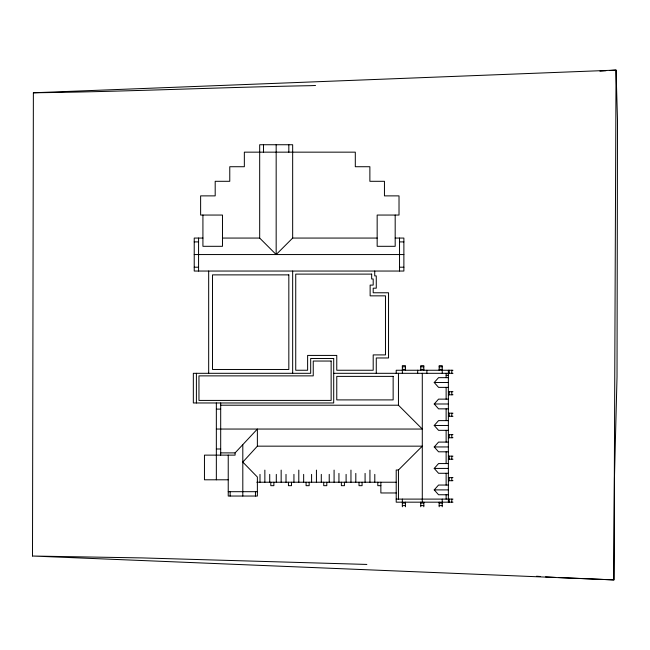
<?xml version="1.0" encoding="UTF-8"?>
<svg xmlns="http://www.w3.org/2000/svg" width="650" height="650" viewBox="0 0 650 650"><rect width="100%" height="100%" fill="white"/><g stroke="black" fill="none" stroke-linecap="round" stroke-linejoin="round"><path stroke-width="0.97" d="M32.5 556.026L33.377 92.779L616.038 70.094L617.5 120.136L617.021 376.838L614.437 478.311L613.901 579.906L32.5 556.026L142.123 557.919L366.86 564.436M448.37 387.376L438.555 387.376L434.224 382.517L438.555 377.658L448.37 377.658M448.37 408.85L438.555 408.85L434.224 403.991L438.555 399.132L448.37 399.132M448.37 430.332L438.555 430.332L434.224 425.474L438.555 420.615L448.37 420.615M448.37 451.807L438.555 451.807L434.224 446.948L438.555 442.089L448.37 442.089M448.37 473.281L438.555 473.281L434.224 468.423L438.555 463.564L448.37 463.564M448.37 494.756L438.555 494.756L434.224 489.897L438.555 485.046L448.37 485.046M228.231 479.798L204.457 479.798L204.457 455.13L235.097 455.13L235.097 452.887L257.376 429.049L257.376 446.16L242.807 462.085L257.376 477.035L257.376 496.039L228.231 496.039L228.231 455.13M276.169 254.556L292.662 238.062L292.662 144.739L259.683 144.739L259.683 238.062L276.169 254.556L276.169 144.739M398.45 499.102L398.45 469.999L422.289 446.16L257.376 446.16M599.934 71.175L605.971 70.769M610.001 70.501L616.038 70.094L613.901 579.906L558.594 577.533M315.543 85.483L310.473 85.678C218.091 87.344 125.775 91.731 33.377 92.779M202.922 238.062L194.228 238.062L194.228 271.042L403.877 271.042L403.877 238.062L395.184 238.062M222.479 238.062L259.683 238.062M292.662 238.062L377.162 238.062M194.228 241.898L198.575 241.898M399.531 241.898L403.877 241.898M194.228 254.556L403.877 254.556M194.228 267.207L198.575 267.207M399.531 267.207L403.877 267.207M402.35 366.803L405.413 366.803M420.753 366.803L423.824 366.803M439.164 366.803L442.227 366.803M402.35 369.387L405.413 369.387M420.753 369.387L423.824 369.387M439.164 369.387L442.227 369.387M452.969 370.248L396.207 370.248L396.207 373.311M333.702 373.311L452.969 373.311M446.128 375.359L448.37 375.359M434.224 382.517L448.37 382.517M448.37 391.723L452.969 391.723M448.37 394.794L452.969 394.794M434.224 403.991L448.37 403.991M220.691 405.21L398.45 405.21L422.289 429.049L216.344 429.049M216.344 409.11L220.691 409.11M448.37 413.197L452.969 413.197M448.37 416.268L452.969 416.268M434.224 425.474L448.37 425.474M448.37 434.671L452.969 434.671M448.37 437.743L452.969 437.743M434.224 446.948L448.37 446.948M216.344 448.996L220.691 448.996M220.691 452.887L235.097 452.887M448.37 456.154L452.969 456.154M448.37 459.217L452.969 459.217M434.224 468.423L448.37 468.423M398.45 469.999L396.207 469.999L396.207 502.174L452.969 502.174M448.37 477.628L452.969 477.628M448.37 480.699L452.969 480.699M256.815 482.227L396.207 482.227M380.868 485.672L377.804 485.672L377.804 482.227M434.224 489.897L448.37 489.897M228.231 491.692L257.376 491.692M396.207 492.968L380.868 492.968L380.868 482.227M396.207 499.102L452.969 499.102M402.35 503.035L405.413 503.035M420.753 503.035L423.824 503.035M439.164 503.035L442.227 503.035M402.35 505.611L405.413 505.611M420.753 505.611L423.824 505.611M439.164 505.611L442.227 505.611M555.579 577.403L545.529 576.851M536.494 576.241L540.516 576.509M451.807 370.248L451.807 373.311M451.807 391.723L451.807 394.794M451.807 413.197L451.807 416.268M451.807 434.671L451.807 437.743M451.807 456.154L451.807 459.217M451.807 477.628L451.807 480.699M451.807 499.102L451.807 502.174M449.231 370.248L449.231 373.311M449.231 391.723L449.231 394.794M449.231 413.197L449.231 416.268M449.231 434.671L449.231 437.743M449.231 456.154L449.231 459.217M449.231 477.628L449.231 480.699M449.231 499.102L449.231 502.174M448.37 370.248L448.37 502.174M446.128 373.311L446.128 377.658M446.128 387.376L446.128 399.132M446.128 408.85L446.128 420.615M446.128 430.332L446.128 442.089M446.128 451.807L446.128 463.564M446.128 473.281L446.128 485.046M446.128 494.756L446.128 499.102M442.227 373.311L442.227 365.641L439.164 365.641L439.164 370.248M442.227 499.102L442.227 506.773M439.164 502.174L439.164 506.773M426.887 370.248L426.887 373.311M423.824 370.248L423.824 365.641L420.753 365.641L420.753 370.248M423.824 502.174L423.824 506.773M422.289 373.311L422.289 502.174M420.753 502.174L420.753 506.773M417.69 370.248L417.69 373.311M405.413 370.248L405.413 365.641L402.35 365.641L402.35 373.311M405.413 502.174L405.413 506.773M402.35 499.102L402.35 506.773M399.531 238.062L399.531 271.042M398.45 373.311L398.45 405.21M395.184 215.053L395.184 246.309L377.162 246.309L377.162 215.053L399.019 215.053L399.019 195.877L384.451 195.877L384.451 181.301L369.874 181.301L369.874 166.725L355.306 166.725L355.306 152.157L244.343 152.157L244.343 166.725L229.767 166.725L229.767 181.301L215.191 181.301L215.191 195.877L200.623 195.877L200.623 215.053L222.479 215.053L222.479 246.309L202.922 246.309L202.922 215.053M376.269 373.311L376.269 357.971L388.537 357.971L388.537 292.776L373.197 292.776L373.197 288.178L376.269 288.178L376.269 275.901L374.733 275.901L374.733 271.042M374.798 474.378L374.798 482.227M369.939 470.104L369.939 482.227M365.081 473.395L365.081 482.227M362.074 482.227L362.074 485.672L359.011 485.672L359.011 482.227M355.81 473.395L355.81 482.227M350.959 470.104L350.959 482.227M346.101 474.378L346.101 482.227M344.435 482.227L344.435 485.672L341.372 485.672L341.372 482.227M338.942 473.395L338.942 482.227M334.084 470.104L334.084 482.227M329.225 474.378L329.225 482.227M326.796 482.227L326.796 485.672L323.724 485.672L323.724 482.227M321.295 474.378L321.295 482.227M316.436 470.104L316.436 482.227M311.586 474.378L311.586 482.227M309.156 482.227L309.156 485.672L306.085 485.672L306.085 482.227M303.656 474.378L303.656 482.227M298.797 470.104L298.797 482.227M293.938 474.378L293.938 482.227M292.662 271.042L292.662 373.311M291.509 482.227L291.509 485.672L288.446 485.672L288.446 482.227M288.827 144.739L288.827 152.157M286.016 474.378L286.016 482.227M281.158 470.104L281.158 482.227M276.299 474.378L276.299 482.227M273.869 482.227L273.869 485.672L270.798 485.672L270.798 482.227M269.717 474.378L269.717 482.227M264.859 470.104L264.859 482.227M263.518 144.739L263.518 152.157M260 474.378L260 482.227M255.458 491.692L255.458 496.039M242.807 444.974L242.807 496.039M230.149 491.692L230.149 496.039M220.691 402.967L220.691 455.13M216.344 402.967L216.344 479.798M208.674 271.042L208.674 373.311M198.575 238.062L198.575 271.042M196.398 373.311L196.398 402.967M371.662 274.113L295.734 274.113L295.734 370.248L307.621 370.248L307.621 355.42L336.765 355.42L336.765 370.248L373.197 370.248L373.197 354.908L385.474 354.908L385.474 295.848L370.134 295.848L370.134 285.106L373.197 285.106L373.197 278.972L371.662 278.972L371.662 274.113M288.827 274.877L212.509 274.877L212.509 369.476L288.827 369.476L288.827 274.877M333.702 358.483L310.684 358.483L310.684 373.311L193.334 373.311L193.334 402.967L333.702 402.967L333.702 358.483M331.142 361.043L313.243 361.043L313.243 375.871L198.957 375.871L198.957 400.416L331.142 400.416L331.142 361.043M393.144 376.382L336.765 376.382L336.765 399.904L393.144 399.904L393.144 376.382"/></g></svg>
